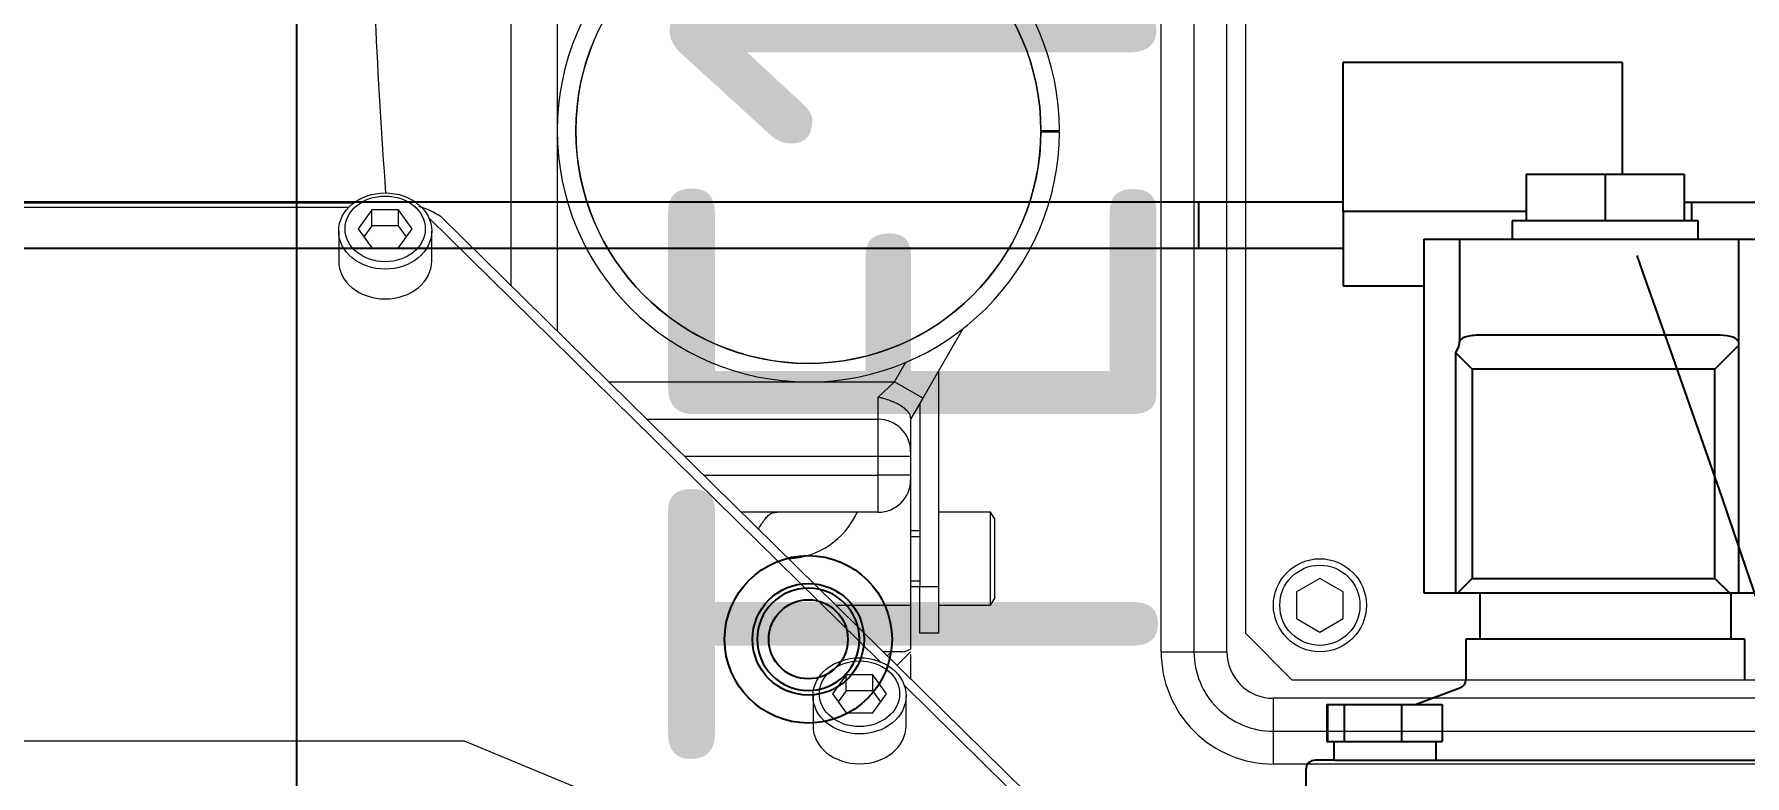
# Model space of a CAD drawing. Header units: millimetres. Extents: x 10462777 to 22643323, y 453826 to 1389191.
# Drawn here: x 11300079.6 to 11300263.6, y 584283.8 to 584363.5 of the extents above; entities that cross this region are included whole.
import ezdxf

# ---------------------------------------------------------------- set-up
doc = ezdxf.new("R2010")
doc.units = ezdxf.units.MM
doc.header["$LTSCALE"] = 200
doc.header["$MEASUREMENT"] = 0
for name, pattern in [('CENTER', [2, 1.25, -0.25, 0.25, -0.25]), ('CENTER2', [1.125, 0.75, -0.125, 0.125, -0.125]), ('PHANTOM', [2.5, 1.25, -0.25, 0.25, -0.25, 0.25, -0.25])]:
    doc.linetypes.add(name, pattern=pattern)
doc.layers.get('0').update_dxf_attribs({"linetype": 'CONTINUOUS'})
for name, color, linetype in [('1', 1, 'CENTER'), ('205', 4, 'CONTINUOUS'), ('DV1_DEFAULT', 7, 'CONTINUOUS')]:
    doc.layers.add(name, color=color, linetype=linetype)
doc.layers.add('LAYOUT', color=8, linetype='CONTINUOUS', lineweight=25)
doc.styles.add('iso-1', font='isocp.shx')

# ---------------------------------------------------------------- blocks, each defined once
blk = doc.blocks.new('r710ic')
at = {"layer": 'DV1_DEFAULT', "color": 7, "linetype": 'Continuous', "lineweight": 0}
for p, q in [((272024.37, 104457.63), (272024.37, 104337.63)), ((272027.9, 104337.63), (272027.9, 104457.63)), ((272031.44, 104457.63), (272031.44, 104337.63)), ((272022.37, 104339.63), (272022.37, 104455.63)), ((272068.81, 104345.95), (271972.63, 104248.16)), ((272012.92, 104345.13), (272011.48, 104342.63)), ((272015.81, 104345.13), (272012.92, 104345.13)), ((272017.25, 104342.63), (272015.81, 104345.13)), ((272011.48, 104342.63), (272012.92, 104340.13)), ((272015.81, 104340.13), (272017.25, 104342.63)), ((272068.36, 104344.05), (272023.01, 104297.95)), ((272012.92, 104340.13), (272015.81, 104340.13)), ((272017.37, 104334.63), (272022.37, 104339.63)), ((272027.9, 104337.63), (272024.37, 104337.63)), ((272031.44, 104337.63), (272027.9, 104337.63)), ((271927.37, 104334.63), (272017.37, 104334.63)), ((272019.37, 104332.63), (271925.37, 104332.63)), ((272019.37, 104329.09), (272019.37, 104332.63)), ((271925.37, 104329.09), (272019.37, 104329.09)), ((272019.37, 104325.56), (272019.37, 104329.09)), ((272019.37, 104325.56), (271925.37, 104325.56)), ((272028.96, 104250.63), (272059.99, 104325.63)), ((271963.37, 104314.63), (271963.37, 104312.63)), ((271963.47, 104312.63), (271963.47, 104314.63)), ((272005.06, 104307.63), (272004.37, 104307.23)), ((272005.06, 104307.63), (272013.68, 104307.63)), ((272014.37, 104307.23), (272013.68, 104307.63)), ((272014.37, 104307.23), (272004.37, 104307.23)), ((272014.37, 104307.23), (272004.37, 104307.23)), ((272004.37, 104307.23), (272004.37, 104301.63)), ((272014.37, 104301.63), (272014.37, 104307.23)), ((271984.66, 104304.24), (271992.12, 104299.93)), ((271989.17, 104301.63), (272012.37, 104301.63)), ((272012.37, 104301.63), (272017.37, 104301.63)), ((272012.37, 104299.63), (272012.37, 104301.63)), ((272017.37, 104301.63), (272017.37, 104299.63)), ((271992.12, 104299.93), (271990.37, 104296.9)), ((271992.12, 104299.93), (271994.37, 104298.63)), ((271992.64, 104299.63), (272012.37, 104299.63)), ((271994.22, 104298.63), (271997.87, 104298.63)), ((271997.87, 104298.63), (271998.37, 104298.63)), ((271998.37, 104298.63), (272000.37, 104298.63)), ((271998.37, 104298.63), (271998.37, 104295.13)), ((272000.37, 104298.63), (272000.87, 104298.63)), ((272000.37, 104298.63), (272000.37, 104295.13)), ((272000.87, 104298.63), (272014.37, 104298.63)), ((272006.37, 104299.63), (272006.37, 104298.63)), ((272006.98, 104298.63), (272006.98, 104299.63)), ((272011.75, 104298.63), (272011.75, 104299.63)), ((272012.37, 104298.63), (272012.37, 104299.63)), ((272017.37, 104299.63), (272012.37, 104299.63)), ((272014.37, 104290.59), (272014.37, 104298.63)), ((272014.37, 104298.63), (272019.07, 104298.63)), ((272019.37, 104298.63), (272020.83, 104297.16)), ((272019.67, 104298.63), (272022.27, 104298.63)), ((271990.37, 104296.9), (271988.25, 104298.12)), ((271990.37, 104266.19), (271990.37, 104296.9)), ((271992, 104295.13), (271990.37, 104296.9)), ((272019.37, 104297.76), (272019.37, 104295.68)), ((272019.8, 104296.11), (272019.37, 104296.56)), ((272027.32, 104298.13), (272024.11, 104298.13)), ((272020.43, 104295.32), (271972.73, 104246.82)), ((271994.37, 104295.13), (271992, 104295.13)), ((271998.37, 104295.13), (271994.37, 104295.13)), ((271994.37, 104270.26), (271994.37, 104295.13)), ((272000.37, 104295.13), (271998.37, 104295.13)), ((271998.37, 104295.13), (271998.37, 104274.32)), ((272004.37, 104295.13), (272000.37, 104295.13)), ((272000.37, 104276.36), (272000.37, 104295.13)), ((272004.37, 104295.13), (272004.37, 104280.43)), ((272023.88, 104296.02), (272021.83, 104294.57)), ((272021.83, 104294.57), (272021.83, 104291.68)), ((272023.55, 104294.57), (272021.83, 104294.57)), ((272024.74, 104295.41), (272023.55, 104294.57)), ((272023.55, 104294.57), (272023.55, 104291.68)), ((272025.93, 104294.57), (272023.88, 104296.02)), ((272025.93, 104291.68), (272025.93, 104294.57)), ((272023.55, 104291.68), (272021.83, 104291.68)), ((272021.83, 104291.68), (272023.88, 104290.24)), ((272023.55, 104291.68), (272024.74, 104290.85)), ((272023.88, 104290.24), (272025.93, 104291.68)), ((272024.11, 104288.13), (272027.32, 104288.13)), ((271938.98, 104260.63), (271984.9, 104260.63)), ((271938.98, 104255.63), (271980, 104255.63)), ((272028.96, 104038.63), (272028.96, 104250.63)), ((271977.35, 104247.13), (271974.14, 104247.13)), ((271973.91, 104245.02), (271971.86, 104243.57)), ((271975.96, 104243.57), (271973.91, 104245.02)), ((271971.86, 104243.57), (271971.86, 104240.68)), ((271973.58, 104243.57), (271971.86, 104243.57)), ((271974.77, 104244.41), (271973.58, 104243.57)), ((271973.58, 104243.57), (271973.58, 104240.68)), ((271975.96, 104240.68), (271975.96, 104243.57)), ((271973.58, 104240.68), (271971.86, 104240.68)), ((271971.86, 104240.68), (271973.91, 104239.24)), ((271973.58, 104240.68), (271974.77, 104239.85)), ((271973.91, 104239.24), (271975.96, 104240.68)), ((271971.13, 104238.74), (271971.13, 104141.01)), ((271971.62, 104238.19), (271971.62, 104141.57)), ((271974.14, 104237.13), (271977.35, 104237.13))]:
    blk.add_line(p, q, dxfattribs=at)
at = {"layer": 'DV1_DEFAULT', "color": 1, "linetype": 'CENTER2', "lineweight": 0}
for p, q in [((274132.55, 104232.63), (269847.55, 104232.63)), ((269950.18, 104232.63), (274235.19, 104232.63))]:
    blk.add_line(p, q, dxfattribs=at)
at = {"layer": 'DV1_DEFAULT', "color": 3, "linetype": 'CENTER2', "lineweight": 0}
blk.add_circle((272041.37, 104232.63), 367.64, dxfattribs=at)
at = {"layer": 'DV1_DEFAULT', "color": 7, "linetype": 'Continuous', "lineweight": 0}
for centre, radius in [((272014.37, 104342.63), 5), ((272014.37, 104342.63), 4.31), ((271963.37, 104287.63), 25)]:
    blk.add_circle(centre, radius, dxfattribs=at)
for centre, radius, start, end in [((272019.37, 104337.63), 8.54, 270, 0), ((272019.37, 104337.63), 5, 270, 0), ((272019.37, 104337.63), 12.07, 270, 0), ((271963.37, 104287.63), 27, 90, 89.7878), ((271963.37, 104287.63), 25, 90, 89.7708), ((271997.87, 104295.13), 3.5, 90, 180), ((272000.87, 104295.13), 3.5, 0, 90), ((272016.55, 104297.29), 2.86, 9.4939, 27.9872), ((272000.87, 104285.13), 8.5, 2.5095, 65.6843), ((271980, 104243.2), 8.88, 146.1038, 163.2022)]:
    blk.add_arc(centre, radius, start, end, dxfattribs=at)
for centre, major_axis in [((272024.11, 104293.13), (0, 5)), ((272023.88, 104293.13), (0, -4.31)), ((271974.14, 104242.13), (0, -5)), ((271973.91, 104242.13), (0, -4.31))]:
    blk.add_ellipse(centre, major_axis=major_axis, ratio=0.819152, dxfattribs=at)
for centre in [(272027.32, 104293.13), (271977.35, 104242.13)]:
    blk.add_ellipse(centre, major_axis=(0, 5), ratio=0.819152, start_param=3.141593, end_param=6.283185, dxfattribs=at)
for points, knots in [([(271994.22, 104298.63), (271994.12, 104298.63), (271994.02, 104298.61), (271993.81, 104298.52), (271993.7, 104298.45), (271993.49, 104298.27), (271993.38, 104298.16), (271993.16, 104297.9), (271993.05, 104297.75), (271992.85, 104297.43), (271992.75, 104297.25), (271992.56, 104296.86), (271992.47, 104296.66), (271992.31, 104296.24), (271992.24, 104296.02), (271992.14, 104295.69), (271992.11, 104295.58), (271992.05, 104295.35), (271992.03, 104295.24), (271992, 104295.13)], [0, 0, 0, 0, 0.125, 0.125, 0.25, 0.25, 0.375, 0.375, 0.5, 0.5, 0.625, 0.625, 0.75, 0.75, 0.875, 0.875, 0.9375, 0.9375, 1, 1, 1, 1]), ([(272006.16, 104282.28), (272006.15, 104282.29), (272006.14, 104282.29), (272005.91, 104282.42), (272005.71, 104282.55), (272005.34, 104282.79), (272005.17, 104282.92), (272004.87, 104283.16), (272004.75, 104283.28), (272004.55, 104283.53), (272004.48, 104283.65), (272004.39, 104283.94), (272004.37, 104284.09), (272004.37, 104284.28)], [0.369158, 0.369158, 0.369158, 0.369158, 0.375, 0.375, 0.5, 0.5, 0.625, 0.625, 0.75, 0.75, 0.875, 0.875, 1, 1, 1, 1])]:
    blk.add_open_spline(points, degree=3, knots=knots, dxfattribs=at)
blk.add_open_spline([(271970.03, 104242.21), (271957.61, 104241.33), (271945.18, 104240.63), (271932.75, 104240.63)], degree=3, dxfattribs=at)
at = {"layer": 'LAYOUT', "color": 3}
blk.add_circle((272041.37, 104232.63), 2050.12, dxfattribs=at)
blk = doc.blocks.new('A$C7DA30AB0')
at = {"layer": 'LAYOUT', "color": 6, "linetype": 'PHANTOM'}
blk.add_circle((3030.45, 3025.99, 0), 2693.02, dxfattribs=at)

msp = doc.modelspace()

# ---------------------------------------------------------------- linework, layer by layer
at = {"layer": '1', "color": 23, "linetype": 'CENTER'}
msp.add_line((11300107.87228, 579329.36568, 0), (11300107.87228, 587294.33381, 0), dxfattribs=at)
at = {"layer": '205', "color": 252, "linetype": 'Continuous'}
for p, q in [((11300250.37431, 584360.43714, 0), (11300220.37388, 584360.43714, 0)), ((11300220.37388, 584344.4371, 0), (11300220.37388, 584360.43714, 0)), ((11300250.37431, 584360.43714, 0), (11300250.37431, 584348.43711, 0)), ((11300240.06101, 584348.43697, 0), (11300240.06101, 584343.4369, 0)), ((11300240.06101, 584348.43697, 0), (11300248.56113, 584348.43697, 0)), ((11300248.56113, 584348.43697, 0), (11300248.56113, 584343.4369, 0)), ((11300248.56113, 584348.43697, 0), (11300257.06125, 584348.43697, 0)), ((11300257.06125, 584348.43697, 0), (11300257.06125, 584343.4369, 0)), ((11300220.37388, 584345.43693, 0), (11300017.06099, 584345.43693, 0)), ((11300204.87366, 584340.44076, 0), (11300204.87366, 584345.43693, 0)), ((11300257.06159, 584345.43693, 0), (11300310.37516, 584345.43693, 0)), ((11300257.87441, 584343.43571, 0), (11300257.87441, 584345.43436, 0)), ((11300240.06072, 584344.43691, 0), (11300220.37388, 584344.43691, 0)), ((11300220.37388, 584344.43691, 0), (11300220.37388, 584336.4368, 0)), ((11300238.56099, 584343.4369, 0), (11300238.56099, 584341.43687, 0)), ((11300248.56113, 584343.4369, 0), (11300238.56099, 584343.4369, 0)), ((11300258.56127, 584343.4369, 0), (11300248.56113, 584343.4369, 0)), ((11300258.56127, 584341.43687, 0), (11300258.56127, 584343.4369, 0)), ((11300229.03511, 584341.43687, 0), (11300229.17027, 584341.43687, 0)), ((11300229.03616, 584341.43687, 0), (11300229.03616, 584303.43633, 0)), ((11300229.17027, 584341.43687, 0), (11300232.80648, 584341.43687, 0)), ((11300232.80648, 584341.43687, 0), (11300232.87406, 584341.43687, 0)), ((11300232.87406, 584341.43687, 0), (11300232.87406, 584330.39771, 0)), ((11300232.87406, 584341.43687, 0), (11300234.87409, 584341.43687, 0)), ((11300234.87409, 584341.43687, 0), (11300260.87446, 584341.43687, 0)), ((11300260.87446, 584341.43687, 0), (11300262.87449, 584341.43687, 0)), ((11300262.87449, 584341.43687, 0), (11300262.87449, 584330.39771, 0)), ((11300262.87449, 584341.43687, 0), (11300262.94207, 584341.43687, 0)), ((11300262.94207, 584341.43687, 0), (11300266.57827, 584341.43687, 0)), ((11300220.36763, 584340.43686, 0), (11300026.71488, 584340.43686, 0)), ((11300220.37388, 584336.4368, 0), (11300229.03651, 584336.4368, 0)), ((11300232.87406, 584330.21351, 0), (11300232.87406, 584330.39771, 0)), ((11300260.87446, 584331.12566, 0), (11300234.87409, 584331.12566, 0)), ((11300262.87449, 584330.39771, 0), (11300262.87449, 584330.21351, 0)), ((11300232.49814, 584329.23967, 0), (11300232.80648, 584329.91531, 0)), ((11300232.49814, 584303.43633, 0), (11300232.49814, 584329.23967, 0)), ((11300234.25191, 584327.4859, 0), (11300232.49814, 584329.23967, 0)), ((11300260.3512, 584327.4859, 0), (11300262.89896, 584330.03367, 0)), ((11300262.89896, 584330.03367, 0), (11300262.89896, 584303.43633, 0)), ((11300234.25191, 584327.4859, 0), (11300234.25191, 584304.98824, 0)), ((11300260.3512, 584327.4859, 0), (11300234.25191, 584327.4859, 0)), ((11300260.3512, 584304.98824, 0), (11300260.3512, 584327.4859, 0)), ((11300234.25191, 584304.98824, 0), (11300232.7, 584303.43633, 0)), ((11300234.25191, 584304.98824, 0), (11300260.3512, 584304.98824, 0)), ((11300260.3512, 584304.98824, 0), (11300261.90311, 584303.43633, 0)), ((11300229.03511, 584303.43633, 0), (11300229.17027, 584303.43633, 0)), ((11300229.17027, 584303.43633, 0), (11300232.49814, 584303.43633, 0)), ((11300232.49814, 584303.43633, 0), (11300232.7, 584303.43633, 0)), ((11300232.7, 584303.43633, 0), (11300261.90311, 584303.43633, 0)), ((11300235.06094, 584303.43633, 0), (11300235.06094, 584298.43626, 0)), ((11300261.90311, 584303.43633, 0), (11300262.89896, 584303.43633, 0)), ((11300262.06132, 584303.43633, 0), (11300262.06132, 584298.43626, 0)), ((11300262.89896, 584303.43633, 0), (11300262.94207, 584303.43633, 0)), ((11300262.94207, 584303.43633, 0), (11300266.57827, 584303.43633, 0)), ((11300233.56092, 584298.43626, 0), (11300233.56092, 584294.1292, 0)), ((11300263.56134, 584298.43626, 0), (11300233.56092, 584298.43626, 0)), ((11300263.56134, 584294.1292, 0), (11300263.56134, 584298.43626, 0)), ((11300232.91203, 584293.19286, 0), (11300228.22751, 584291.43616, 0)), ((11300218.61015, 584291.43616, 0), (11300218.61015, 584287.4361, 0)), ((11300218.61015, 584291.43616, 0), (11300218.70734, 584291.43616, 0)), ((11300218.70733, 584291.43616, 0), (11300218.70733, 584287.4361, 0)), ((11300218.70733, 584291.43616, 0), (11300220.47517, 584291.43616, 0)), ((11300220.47517, 584291.43616, 0), (11300220.47517, 584287.4361, 0)), ((11300220.47517, 584291.43616, 0), (11300226.64179, 584291.43616, 0)), ((11300226.64179, 584291.43616, 0), (11300226.64179, 584287.4361, 0)), ((11300226.64179, 584291.43616, 0), (11300231.04057, 584291.43616, 0)), ((11300231.04057, 584291.43616, 0), (11300231.04057, 584287.4361, 0)), ((11300218.61015, 584287.4361, 0), (11300218.70734, 584287.4361, 0)), ((11300218.70733, 584287.4361, 0), (11300219.59125, 584287.4361, 0)), ((11300219.37387, 584287.4361, 0), (11300219.37387, 584285.43607, 0)), ((11300219.59125, 584287.4361, 0), (11300220.47517, 584287.4361, 0)), ((11300220.47517, 584287.4361, 0), (11300223.55848, 584287.4361, 0)), ((11300223.55848, 584287.4361, 0), (11300226.64179, 584287.4361, 0)), ((11300226.64179, 584287.4361, 0), (11300228.84118, 584287.4361, 0)), ((11300228.84118, 584287.4361, 0), (11300231.04057, 584287.4361, 0)), ((11300230.37402, 584285.43607, 0), (11300230.37402, 584287.4361, 0)), ((11300216.37383, 584284.43606, 0), (11300216.37383, 584278.43597, 0)), ((11300219.44214, 584285.43607, 0), (11300217.37384, 584285.43607, 0)), ((11300219.44214, 584285.43607, 0), (11300277.68012, 584285.43607, 0))]:
    msp.add_line(p, q, dxfattribs=at)
for radius in [9.00013, 6.00009, 4.25006]:
    msp.add_circle((11300162.87307, 584298.43626, 0), radius, dxfattribs=at)
at = {"layer": '205', "color": 252, "linetype": 'Continuous', "extrusion": (0, 0, -1)}
msp.add_circle((-11300162.87307, 584298.43626, 0), 5.50008, dxfattribs=at)
msp.add_arc((-11300232.5609, 584294.1292, 0), 1.00001, 180, 249.4439547, dxfattribs=at)
at = {"layer": '205', "color": 252, "linetype": 'Continuous'}
msp.add_arc((11300217.37384, 584284.43606, 0), 1.00001, 90, 180, dxfattribs=at)
for centre, major_axis, ratio, start_param, end_param in [((11300234.87409, 584330.39771, 0), (-2.00003, 0), 0.363970234, 4.71238898, 6.283185307), ((11300260.87446, 584330.39771, 0), (-2.00003, 0), 0.363970234, 3.141592654, 4.71238898), ((11300227.87399, 584330.21351, 0), (-5.00007, 0), 0.363970233, 2.976992811, 3.141592654), ((11300267.87456, 584330.21351, 0), (-5.00007, 0), 0.36397023, 6.283185307, 6.382167068)]:
    msp.add_ellipse(centre, major_axis=major_axis, ratio=ratio, start_param=start_param, end_param=end_param, dxfattribs=at)

# ---------------------------------------------------------------- block references
at = {"ltscale": 10}
msp.add_blockref('A$C7DA30AB0', (11294684.4077, 580408.4363, 0), dxfattribs=at)
at = {"layer": 'LAYOUT', "color": 2, "rotation": 270}
msp.add_blockref('r710ic', (11195875.24796, 856316.46559, 0), dxfattribs=at)

# ---------------------------------------------------------------- texts
at = {"layer": '1', "color": 23, "linetype": 'Continuous', "insert": (11300200.57217, 584073.80807, 0), "char_height": 52.5007457, "attachment_point": 7, "rotation": 90, "line_spacing_factor": 0.963855, "style": 'iso-1'}
msp.add_mtext('\\W00.955;ORDINATE1 ', dxfattribs=at)

doc.saveas('drawing.dxf')
